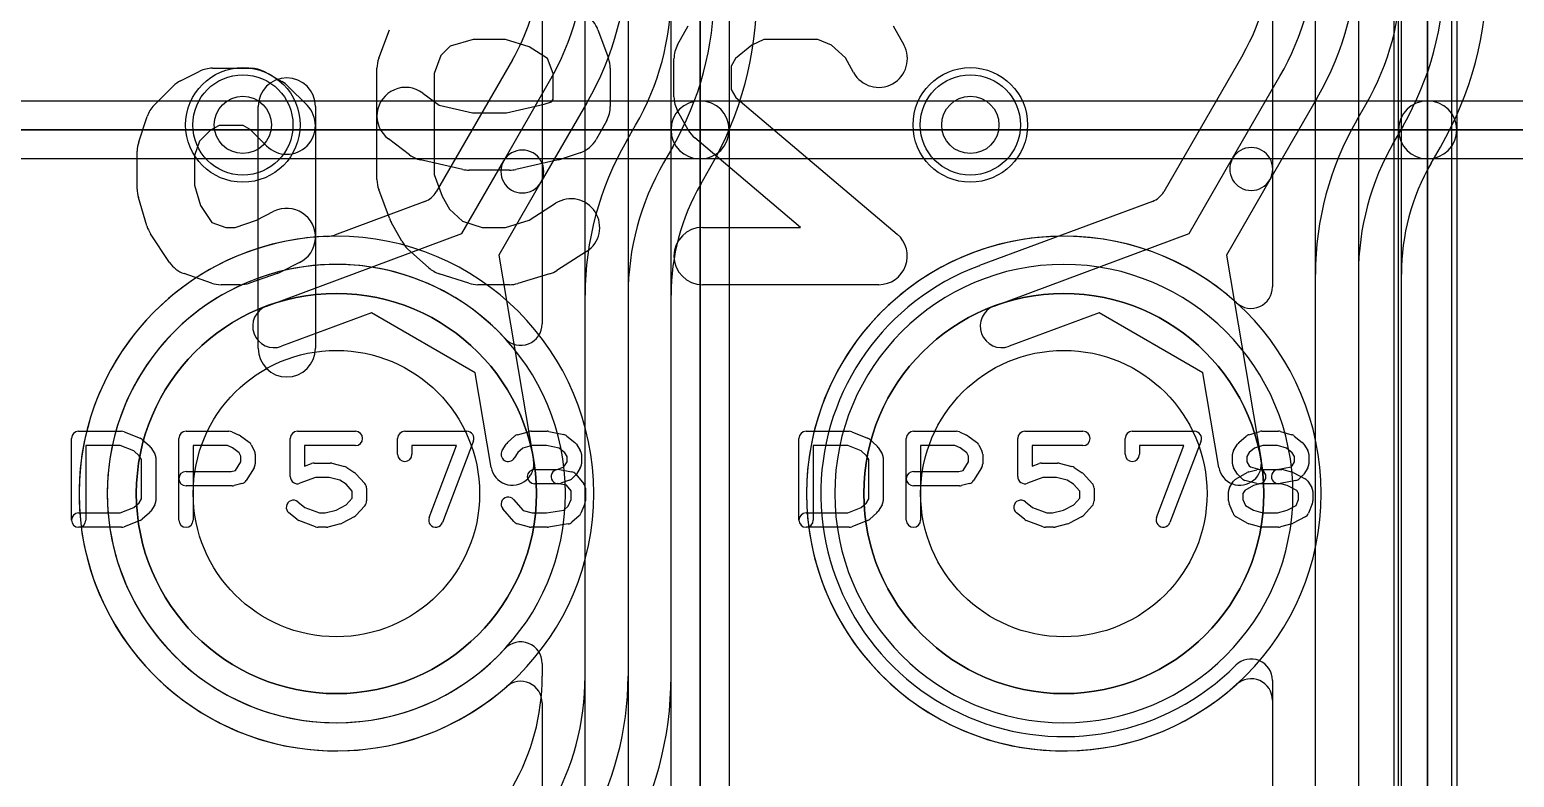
# Model space of a CAD drawing. Extents: x 0 to 20.5, y -0.5 to 20.
# Drawn here: x 7.64 to 12.82, y 6.1 to 8.71 of the extents above; entities that cross this region are included whole.
import ezdxf

# ---------------------------------------------------------------- set-up
doc = ezdxf.new("R2010")
doc.units = 0
for name, color, linetype in [('Hole', 1, 'CONTINUOUS'), ('L1', 3, 'CONTINUOUS'), ('L2', 3, 'CONTINUOUS'), ('L3', 3, 'CONTINUOUS'), ('L4', 3, 'CONTINUOUS'), ('PartsArea-A', 111, 'CONTINUOUS'), ('PartsArea-B', 111, 'CONTINUOUS'), ('PartsSilk-A', 221, 'CONTINUOUS'), ('PartsSilk-B', 221, 'CONTINUOUS'), ('Resist-A', 2, 'CONTINUOUS'), ('Resist-B', 2, 'CONTINUOUS'), ('Silk-A', 140, 'CONTINUOUS'), ('Silk-B', 140, 'CONTINUOUS')]:
    doc.layers.add(name, color=color, linetype=linetype)

msp = doc.modelspace()

# ---------------------------------------------------------------- linework, layer by layer
at = {"layer": 'Hole'}
for centre, radius in [((8.38, 8.38), 0.1), ((10.92, 8.38), 0.1), ((8.70649, 7.09283), 0.5), ((11.24649, 7.09283), 0.5)]:
    msp.add_circle(centre, radius, dxfattribs=at)
at = {"layer": 'L1'}
for p, q in [((12.125, 5.87691), (12.125, 10.40886)), ((12.275, 10.40886), (12.275, 5.87691)), ((12.42504, 5.87691), (12.42504, 10.40886)), ((11.97496, 8.91126), (11.97496, 7.8144)), ((9.32113, 8.60746), (9.0551, 8.14672)), ((9.29078, 8.25485), (9.45107, 8.53249)), ((9.58098, 8.45749), (9.42068, 8.17985)), ((9.71902, 8.32313), (9.75107, 8.37865)), ((9.88098, 8.30365), (9.84893, 8.24813)), ((9.14399, 8.0006), (9.29078, 8.25485)), ((9.97887, 8.17313), (10.01092, 8.22863)), ((9.42068, 8.17985), (9.27389, 7.9256)), ((9.01577, 8.11301), (8.69959, 7.99551)), ((8.46316, 7.74758), (9.14399, 8.0006)), ((9.27389, 7.9256), (9.39518, 7.20948)), ((9.575, 3.91499), (9.575, 7.78563)), ((9.725, 7.78563), (9.725, 3.91499)), ((9.87504, 3.915), (9.87504, 7.78563)), ((8.82955, 7.72373), (8.51542, 7.60698)), ((9.19132, 7.51486), (8.82955, 7.72373)), ((9.24728, 7.18444), (9.19132, 7.51486)), ((9.42496, 6.36232), (9.42496, 5.28332)), ((11.97496, 6.37126), (11.97496, 5.87691))]:
    msp.add_line(p, q, dxfattribs=at)
for centre, radius in [((8.38, 8.38), 0.2), ((10.92, 8.38), 0.2), ((8.70649, 7.09283), 0.6985), ((11.24649, 7.09283), 0.6985)]:
    msp.add_circle(centre, radius, dxfattribs=at)
for centre, radius, start, end in [((8.65, 8.99499), 0.925, -29.99987, 0), ((8.65, 8.99499), 1.075, -29.99993, 0), ((8.65, 8.99494), 0.77496, -30.00019, -8.1095), ((8.95, 8.84115), 0.925, -30.00011, 0), ((8.95, 8.84115), 1.075, -29.99993, 0), ((8.95, 8.84115), 1.22504, -29.9999, 0), ((10.65, 7.78563), 1.075, 150.00007, 180), ((9.35573, 8.21735), 0.075, 149.99927, -30.00069), ((9.35573, 8.21735), 0.075, -30.00073, 150.00007), ((10.65, 7.78563), 0.925, 150.00013, 180), ((8.98965, 8.18328), 0.07497, -69.60944, -29.18748), ((10.65, 7.78565), 0.77496, 149.99981, -179.99852), ((8.70648, 7.09283), 0.89854, 91.94331, -48.62308), ((8.67347, 8.06578), 0.07497, -88.05851, -69.60944), ((11.24649, 7.09283), 0.89854, 47.8341, -47.8341), ((11.89999, 7.8144), 0.07497, -132.16728, 0), ((8.48929, 7.67728), 0.075, 110.38974, -69.61291), ((9.32123, 7.19696), 0.075, -170.39074, 9.61299), ((9.34998, 6.36233), 0.07498, -0.00764, 131.37715), ((11.89999, 6.37126), 0.07497, 0, 132.16728)]:
    msp.add_arc(centre, radius, start, end, dxfattribs=at)
at = {"layer": 'L2'}
for centre in [(8.38, 8.38), (10.92, 8.38)]:
    msp.add_circle(centre, 0.2, dxfattribs=at)
for centre, start, end in [((8.70649, 7.09283), 90, -90), ((8.70649, 7.09283), -90, 90), ((11.24649, 7.09283), 90, -90), ((11.24649, 7.09283), -90, 90)]:
    msp.add_arc(centre, 0.80004, start, end, dxfattribs=at)
at = {"layer": 'L3'}
for p, q in [((9.575, 6.45499), (9.575, 10.39021)), ((9.725, 10.39021), (9.725, 6.45499)), ((9.87504, 6.45499), (9.87504, 10.39021)), ((9.42496, 8.97043), (9.42496, 7.68575)), ((11.87113, 8.62478), (11.5951, 8.14672)), ((11.83578, 8.26351), (12.00107, 8.54981)), ((12.13098, 8.47481), (11.96568, 8.18851)), ((12.26901, 8.39632), (12.30108, 8.45188)), ((12.43099, 8.37688), (12.39892, 8.32132)), ((12.52886, 8.24631), (12.56101, 8.30201)), ((11.68399, 8.0006), (11.83578, 8.26351)), ((11.96568, 8.18851), (11.81389, 7.9256)), ((11.55577, 8.11301), (10.95223, 7.88872)), ((11.00316, 7.74758), (11.68399, 8.0006)), ((11.81389, 7.9256), (11.93518, 7.20948)), ((12.125, 3.93231), (12.125, 7.85884)), ((12.275, 7.85884), (12.275, 3.93231)), ((12.42504, 3.93231), (12.42504, 7.85884)), ((11.36955, 7.72373), (11.05542, 7.60698)), ((11.73132, 7.51486), (11.36955, 7.72373)), ((11.78728, 7.18444), (11.73132, 7.51486)), ((9.42496, 6.49991), (9.42496, 6.45499)), ((11.97496, 6.44029), (11.97496, 5.13471))]:
    msp.add_line(p, q, dxfattribs=at)
for centre, radius in [((8.38, 8.38), 0.2), ((10.92, 8.38), 0.2), ((11.24649, 7.09283), 0.6985)]:
    msp.add_circle(centre, radius, dxfattribs=at)
for centre, radius, start, end in [((11.2, 9.01226), 0.77496, -30.00019, 0.0037), ((11.2, 9.01231), 0.925, -29.99987, 0), ((11.2, 9.01231), 1.075, -29.99993, 0), ((11.5, 8.91436), 0.925, -29.99859, 0), ((11.5, 8.91436), 1.075, -29.99874, 0), ((11.5, 8.91437), 1.22504, -29.99132, -0.00047), ((13.2, 7.85884), 1.075, 150.00126, 180), ((11.90073, 8.22601), 0.075, -30.00073, 150.00007), ((13.2, 7.85884), 0.925, 150.00127, 180), ((11.90073, 8.22601), 0.075, 149.99927, -30.00069), ((13.2, 7.85884), 0.77496, 150.00082, 180), ((11.52965, 8.18328), 0.07497, -69.60944, -29.18748), ((8.70648, 7.09283), 0.80005, 42.65677, -42.65677), ((11.24649, 7.09283), 0.84854, 110.59848, -44.95798), ((10.92276, 7.95773), 0.07497, -70.35903, -70.3107), ((11.02384, 7.67524), 0.22506, 109.47915, 109.68773), ((10.92379, 7.9581), 0.07497, -70.52096, -68.53067), ((10.92475, 7.95847), 0.07497, -69.31694, -68.49663), ((11.02929, 7.67728), 0.075, 110.38974, -69.61291), ((9.34999, 7.68575), 0.07497, -137.34072, 0), ((11.86123, 7.19696), 0.075, -170.39074, 9.61299), ((9.34999, 6.49991), 0.07497, 0, 137.34072), ((11.89999, 6.44029), 0.07497, 0, 135.04323), ((8.65, 6.45494), 0.77496, -30.00019, 0.0037), ((8.65, 6.45499), 0.925, -30.00011, 0), ((8.65, 6.45499), 1.075, -29.99993, 0), ((8.65, 6.45499), 1.22504, -29.9999, 0)]:
    msp.add_arc(centre, radius, start, end, dxfattribs=at)
at = {"layer": 'L4'}
for centre, radius in [((8.38, 8.38), 0.2), ((10.92, 8.38), 0.2), ((8.70649, 7.09283), 0.6985), ((11.24649, 7.09283), 0.6985)]:
    msp.add_circle(centre, radius, dxfattribs=at)
for centre, start, end in [((8.70649, 7.09283), 90, -90), ((8.70649, 7.09283), -90, 90), ((11.24649, 7.09283), 90, -90), ((11.24649, 7.09283), -90, 90)]:
    msp.add_arc(centre, 0.89854, start, end, dxfattribs=at)
at = {"layer": 'PartsArea-A'}
for p, q in [((9.97649, 10.90283), (9.97649, 8.36283)), ((9.97649, 8.36283), (9.97649, 10.90283)), ((12.51649, 10.90283), (12.51649, 8.36283)), ((12.51649, 8.36283), (12.51649, 10.90283)), ((9.97649, 8.36283), (7.43649, 8.36283)), ((7.43649, 8.36283), (9.97649, 8.36283)), ((9.97649, 8.36283), (9.97649, 5.82283)), ((12.51649, 8.36283), (9.97649, 8.36283)), ((9.97649, 8.36283), (12.51649, 8.36283)), ((9.97649, 5.82283), (9.97649, 8.36283)), ((12.51649, 8.36283), (12.51649, 5.82283)), ((15.05649, 8.36283), (12.51649, 8.36283)), ((12.51649, 8.36283), (15.05649, 8.36283)), ((12.51649, 5.82283), (12.51649, 8.36283))]:
    msp.add_line(p, q, dxfattribs=at)
at = {"layer": 'PartsArea-B'}
for centre, start, end in [((8.70649, 7.09283), 0, 180), ((11.24649, 7.09283), 0, 180), ((8.70649, 7.09283), 180, 0), ((11.24649, 7.09283), 180, 0)]:
    msp.add_arc(centre, 0.6985, start, end, dxfattribs=at)
at = {"layer": 'PartsSilk-A'}
for p, q in [((9.87489, 8.36283), (9.87489, 10.90283)), ((10.07809, 10.90283), (10.07809, 8.36283)), ((10.07809, 10.90283), (10.07809, 8.36283)), ((12.41489, 8.36283), (12.41489, 10.90283)), ((12.61809, 10.90283), (12.61809, 8.36283)), ((12.61809, 10.90283), (12.61809, 8.36283)), ((9.87489, 8.36283), (9.87489, 10.80123)), ((12.41489, 8.36283), (12.41489, 10.80123)), ((7.43649, 8.46443), (9.97649, 8.46443)), ((7.43649, 8.46443), (9.97649, 8.46443)), ((9.97649, 8.46443), (12.51649, 8.46443)), ((9.97649, 8.46443), (12.51649, 8.46443)), ((12.51649, 8.46443), (15.05649, 8.46443)), ((12.51649, 8.46443), (15.05649, 8.46443)), ((9.87489, 5.82283), (9.87489, 8.36283)), ((10.07809, 8.36283), (10.07809, 5.82283)), ((10.07809, 8.36283), (10.07809, 5.82283)), ((12.41489, 5.82283), (12.41489, 8.36283)), ((12.61809, 8.36283), (12.61809, 5.82283)), ((12.61809, 8.36283), (12.61809, 5.82283)), ((9.97649, 8.26123), (7.43649, 8.26123)), ((9.87489, 8.26123), (7.43649, 8.26123)), ((9.87489, 5.82283), (9.87489, 8.26123)), ((12.51649, 8.26123), (9.97649, 8.26123)), ((12.41489, 8.26123), (9.97649, 8.26123)), ((12.41489, 5.82283), (12.41489, 8.26123)), ((15.05649, 8.26123), (12.51649, 8.26123)), ((14.95489, 8.26123), (12.51649, 8.26123)), ((7.80649, 7.31042), (7.95649, 7.31042)), ((8.18149, 7.31042), (8.33149, 7.31042)), ((8.57038, 7.31042), (8.77316, 7.31042)), ((8.94538, 7.31042), (9.16205, 7.31042)), ((9.33894, 7.29847), (9.38061, 7.30958)), ((9.38705, 7.31042), (9.4426, 7.31042)), ((9.44775, 7.30988), (9.50053, 7.29877)), ((10.34649, 7.31042), (10.49649, 7.31042)), ((10.72149, 7.31042), (10.87149, 7.31042)), ((11.11038, 7.31042), (11.31316, 7.31042)), ((11.48538, 7.31042), (11.70205, 7.31042)), ((11.8924, 7.29835), (11.93129, 7.30946)), ((11.93816, 7.31042), (11.99649, 7.31042)), ((12.00336, 7.30946), (12.04225, 7.29835)), ((7.78149, 7.00024), (7.78149, 7.28542)), ((7.95168, 7.26042), (7.83149, 7.26042)), ((7.83149, 7.26042), (7.83149, 7.00024)), ((7.99871, 7.24161), (7.95168, 7.26042)), ((7.96577, 7.30863), (8.02133, 7.28641)), ((8.02866, 7.28189), (8.05366, 7.25967)), ((8.15649, 7.00024), (8.15649, 7.28542)), ((8.32619, 7.26042), (8.20649, 7.26042)), ((8.20649, 7.26042), (8.20649, 7.00024)), ((8.34392, 7.25254), (8.32619, 7.26042)), ((8.34164, 7.30827), (8.36664, 7.29716)), ((8.37119, 7.29453), (8.40175, 7.27231)), ((8.40941, 7.26327), (8.42052, 7.24105)), ((8.54538, 7.15209), (8.54538, 7.28542)), ((8.77316, 7.26042), (8.59538, 7.26042)), ((8.59538, 7.26042), (8.59538, 7.18837)), ((8.92038, 7.22987), (8.92038, 7.28542)), ((9.12581, 7.26042), (8.97038, 7.26042)), ((8.97038, 7.26042), (8.97038, 7.22987)), ((9.03034, 7.00912), (9.12581, 7.26042)), ((9.18542, 7.27654), (9.07708, 6.99136)), ((9.28529, 7.24312), (9.29918, 7.26534)), ((9.30377, 7.27078), (9.32877, 7.293)), ((9.39033, 7.26042), (9.35755, 7.25168)), ((9.44, 7.26042), (9.39033, 7.26042)), ((9.48441, 7.25107), (9.44, 7.26042)), ((9.511, 7.29383), (9.53878, 7.27161)), ((9.54436, 7.26534), (9.55825, 7.24312)), ((10.32149, 7.00024), (10.32149, 7.28542)), ((10.49168, 7.26042), (10.37149, 7.26042)), ((10.37149, 7.26042), (10.37149, 7.00024)), ((10.53871, 7.24161), (10.49168, 7.26042)), ((10.50577, 7.30863), (10.56133, 7.28641)), ((10.56866, 7.28189), (10.59366, 7.25967)), ((10.69649, 7.00024), (10.69649, 7.28542)), ((10.86619, 7.26042), (10.74649, 7.26042)), ((10.74649, 7.26042), (10.74649, 7.00024)), ((10.88392, 7.25254), (10.86619, 7.26042)), ((10.88164, 7.30827), (10.90664, 7.29716)), ((10.91119, 7.29453), (10.94175, 7.27231)), ((10.94941, 7.26327), (10.96052, 7.24105)), ((11.08538, 7.15209), (11.08538, 7.28542)), ((11.31316, 7.26042), (11.13538, 7.26042)), ((11.13538, 7.26042), (11.13538, 7.18837)), ((11.46038, 7.22987), (11.46038, 7.28542)), ((11.66581, 7.26042), (11.51038, 7.26042)), ((11.51038, 7.26042), (11.51038, 7.22987)), ((11.57034, 7.00912), (11.66581, 7.26042)), ((11.72542, 7.27654), (11.61708, 6.99136)), ((11.83918, 7.24312), (11.85307, 7.26534)), ((11.85766, 7.27078), (11.88266, 7.293)), ((11.94166, 7.26042), (11.91162, 7.25184)), ((11.99299, 7.26042), (11.94166, 7.26042)), ((12.02369, 7.25165), (11.99299, 7.26042)), ((12.051, 7.29383), (12.07878, 7.27161)), ((12.08436, 7.26534), (12.09825, 7.24312)), ((8.01775, 7.22468), (7.99871, 7.24161)), ((8.02593, 7.21159), (8.01775, 7.22468)), ((8.02593, 7.07407), (8.02593, 7.21159)), ((8.05825, 7.25422), (8.07213, 7.232)), ((8.07593, 7.21876), (8.07593, 7.0669)), ((8.36742, 7.23546), (8.34392, 7.25254)), ((8.37316, 7.22397), (8.36742, 7.23546)), ((8.37316, 7.2037), (8.37316, 7.22397)), ((8.42316, 7.22987), (8.42316, 7.19653)), ((9.33967, 7.23579), (9.32769, 7.21662)), ((9.35755, 7.25168), (9.33967, 7.23579)), ((9.50422, 7.23523), (9.48441, 7.25107)), ((9.51205, 7.2227), (9.50422, 7.23523)), ((9.51205, 7.2037), (9.51205, 7.2227)), ((9.56205, 7.22987), (9.56205, 7.19653)), ((10.55775, 7.22468), (10.53871, 7.24161)), ((10.56593, 7.21159), (10.55775, 7.22468)), ((10.56593, 7.07407), (10.56593, 7.21159)), ((10.59825, 7.25422), (10.61213, 7.232)), ((10.61593, 7.21876), (10.61593, 7.0669)), ((10.90742, 7.23546), (10.88392, 7.25254)), ((10.91316, 7.22397), (10.90742, 7.23546)), ((10.91316, 7.2037), (10.91316, 7.22397)), ((10.96316, 7.22987), (10.96316, 7.19653)), ((11.83538, 7.19653), (11.83538, 7.22987)), ((11.89356, 7.23579), (11.88538, 7.2227)), ((11.88538, 7.2227), (11.88538, 7.2037)), ((11.91162, 7.25184), (11.89356, 7.23579)), ((12.04422, 7.23523), (12.02369, 7.25165)), ((12.05205, 7.2227), (12.04422, 7.23523)), ((12.05205, 7.2037), (12.05205, 7.2227)), ((12.10205, 7.22987), (12.10205, 7.19653)), ((8.18149, 7.16968), (8.33932, 7.16968)), ((8.33932, 7.16968), (8.35441, 7.1737)), ((8.35441, 7.1737), (8.37316, 7.2037)), ((8.41936, 7.18328), (8.39158, 7.13884)), ((8.59538, 7.18837), (8.61981, 7.19767)), ((8.62871, 7.19931), (8.68427, 7.19931)), ((8.69033, 7.19856), (8.73477, 7.18745)), ((8.74258, 7.184), (8.77036, 7.16548)), ((8.77492, 7.16158), (8.80548, 7.12825)), ((9.39816, 7.17709), (9.47709, 7.17709)), ((9.47709, 7.17709), (9.49829, 7.1848)), ((9.48587, 7.1767), (9.52754, 7.16929)), ((9.49829, 7.1848), (9.50347, 7.18998)), ((9.50347, 7.18998), (9.51205, 7.2037)), ((9.54084, 7.15663), (9.52973, 7.14552)), ((9.54237, 7.16068), (9.57014, 7.12735)), ((9.55825, 7.18328), (9.54436, 7.16106)), ((10.72149, 7.16968), (10.87932, 7.16968)), ((10.87932, 7.16968), (10.89441, 7.1737)), ((10.89441, 7.1737), (10.91316, 7.2037)), ((10.95936, 7.18328), (10.93158, 7.13884)), ((11.13538, 7.18837), (11.15981, 7.19767)), ((11.16871, 7.19931), (11.22427, 7.19931)), ((11.23033, 7.19856), (11.27477, 7.18745)), ((11.28258, 7.184), (11.31036, 7.16548)), ((11.31492, 7.16158), (11.34548, 7.12825)), ((11.85307, 7.16106), (11.83918, 7.18328)), ((11.84798, 7.14417), (11.88687, 7.16639)), ((11.8677, 7.14552), (11.85659, 7.15663)), ((11.88538, 7.2037), (11.89396, 7.18998)), ((11.89283, 7.16884), (11.92061, 7.17625)), ((11.89396, 7.18998), (11.89831, 7.18563)), ((11.89831, 7.18563), (11.93033, 7.17709)), ((11.93033, 7.17709), (12.0076, 7.17709)), ((11.99159, 7.1766), (12.03973, 7.18623)), ((12.01404, 7.17625), (12.04182, 7.16884)), ((12.03973, 7.18623), (12.04347, 7.18998)), ((12.04347, 7.18998), (12.05205, 7.2037)), ((12.04714, 7.16674), (12.08881, 7.14452)), ((12.08084, 7.15663), (12.06973, 7.14552)), ((12.09825, 7.18328), (12.08436, 7.16106)), ((8.3426, 7.11968), (8.18149, 7.11968)), ((8.37682, 7.12793), (8.34904, 7.12052)), ((8.63331, 7.14931), (8.57928, 7.12873)), ((8.68119, 7.14931), (8.63331, 7.14931)), ((8.71845, 7.14), (8.68119, 7.14931)), ((8.74011, 7.12556), (8.71845, 7.14)), ((8.76205, 7.10162), (8.74011, 7.12556)), ((8.76205, 7.07663), (8.76205, 7.10162)), ((8.81205, 7.11135), (8.81205, 7.0669)), ((9.48149, 7.12709), (9.39816, 7.12709)), ((9.5098, 7.12166), (9.47711, 7.12748)), ((9.52059, 7.1397), (9.49003, 7.12859)), ((9.52593, 7.1023), (9.5098, 7.12166)), ((9.52593, 7.0719), (9.52593, 7.1023)), ((9.57593, 7.11135), (9.57593, 7.0669)), ((10.8826, 7.11968), (10.72149, 7.11968)), ((10.91682, 7.12793), (10.88904, 7.12052)), ((11.17331, 7.14931), (11.11928, 7.12873)), ((11.22119, 7.14931), (11.17331, 7.14931)), ((11.25845, 7.14), (11.22119, 7.14931)), ((11.28011, 7.12556), (11.25845, 7.14)), ((11.30205, 7.10162), (11.28011, 7.12556)), ((11.30205, 7.07663), (11.30205, 7.10162)), ((11.35205, 7.11135), (11.35205, 7.0669)), ((11.82529, 7.11349), (11.83918, 7.13571)), ((11.87824, 7.10387), (11.87149, 7.09307)), ((11.90885, 7.12136), (11.87824, 7.10387)), ((11.92061, 7.12793), (11.87894, 7.13904)), ((11.93349, 7.12793), (11.90885, 7.12136)), ((12.00432, 7.12709), (11.92705, 7.12709)), ((12.05695, 7.13869), (12.00139, 7.12758)), ((12.02616, 7.12127), (12.00432, 7.12709)), ((12.05939, 7.10355), (12.02616, 7.12127)), ((12.06593, 7.09307), (12.05939, 7.10355)), ((12.09825, 7.1357), (12.11213, 7.11348)), ((7.99871, 7.04405), (8.01775, 7.06098)), ((8.01775, 7.06098), (8.02593, 7.07407)), ((8.07213, 7.05366), (8.05825, 7.03144)), ((8.57211, 7.0642), (8.59683, 7.04443)), ((8.70577, 7.03486), (8.74095, 7.05362)), ((8.74095, 7.05362), (8.76205, 7.07663)), ((8.80548, 7.05), (8.77492, 7.01667)), ((9.3253, 7.07225), (9.35918, 7.03354)), ((9.51617, 7.04846), (9.52593, 7.0719)), ((9.57401, 7.05729), (9.56013, 7.02396)), ((10.53871, 7.04405), (10.55775, 7.06098)), ((10.55775, 7.06098), (10.56593, 7.07407)), ((10.61213, 7.05366), (10.59825, 7.03144)), ((11.11211, 7.0642), (11.13683, 7.04443)), ((11.24577, 7.03486), (11.28095, 7.05362)), ((11.28095, 7.05362), (11.30205, 7.07663)), ((11.34548, 7.05), (11.31492, 7.01667)), ((11.82149, 7.0669), (11.82149, 7.10024)), ((11.8373, 7.02395), (11.82341, 7.05728)), ((11.87149, 7.09307), (11.87149, 7.0719)), ((11.87149, 7.0719), (11.88018, 7.05105)), ((11.88018, 7.05105), (11.90905, 7.03456)), ((12.02596, 7.03466), (12.05741, 7.05143)), ((12.05741, 7.05143), (12.06593, 7.0719)), ((12.06593, 7.0719), (12.06593, 7.09307)), ((12.11401, 7.05729), (12.10013, 7.02396)), ((12.11593, 7.10024), (12.11593, 7.0669)), ((7.80649, 7.02524), (7.95168, 7.02524)), ((7.95168, 7.02524), (7.99871, 7.04405)), ((8.02133, 6.99925), (7.96577, 6.97703)), ((8.05366, 7.02599), (8.02866, 7.00377)), ((8.56865, 7.00294), (8.54087, 7.02516)), ((8.6337, 6.97688), (8.57537, 6.9991)), ((8.59683, 7.04443), (8.6472, 7.02524)), ((8.6472, 7.02524), (8.6673, 7.02524)), ((8.6673, 7.02524), (8.70577, 7.03486)), ((8.76825, 7.01151), (8.72658, 6.98929)), ((9.32657, 6.99489), (9.28768, 7.03933)), ((9.35918, 7.03354), (9.39033, 7.02524)), ((9.39033, 7.02524), (9.44061, 7.02524)), ((9.44061, 7.02524), (9.5009, 7.03488)), ((9.5009, 7.03488), (9.51617, 7.04846)), ((9.55366, 7.01488), (9.52866, 6.99266)), ((10.34649, 7.02524), (10.49168, 7.02524)), ((10.49168, 7.02524), (10.53871, 7.04405)), ((10.56133, 6.99925), (10.50577, 6.97703)), ((10.59366, 7.02599), (10.56866, 7.00377)), ((11.10865, 7.00294), (11.08087, 7.02516)), ((11.1737, 6.97688), (11.11537, 6.9991)), ((11.13683, 7.04443), (11.1872, 7.02524)), ((11.1872, 7.02524), (11.2073, 7.02524)), ((11.2073, 7.02524), (11.24577, 7.03486)), ((11.30825, 7.01151), (11.26658, 6.98929)), ((11.88687, 6.98964), (11.84798, 7.01186)), ((11.90905, 7.03456), (11.94166, 7.02524)), ((11.94166, 7.02524), (11.99299, 7.02524)), ((11.99299, 7.02524), (12.02596, 7.03466)), ((12.08881, 7.01151), (12.04714, 6.98929)), ((7.95649, 6.97524), (7.80649, 6.97524)), ((8.67038, 6.97524), (8.6426, 6.97524)), ((8.72088, 6.9871), (8.67644, 6.97599)), ((9.38061, 6.97608), (9.33894, 6.98719)), ((9.4426, 6.97524), (9.38705, 6.97524)), ((9.516, 6.98666), (9.44655, 6.97555)), ((10.49649, 6.97524), (10.34649, 6.97524)), ((11.21038, 6.97524), (11.1826, 6.97524)), ((11.26088, 6.9871), (11.21644, 6.97599)), ((11.93129, 6.9762), (11.8924, 6.98731)), ((11.99649, 6.97524), (11.93816, 6.97524)), ((12.04225, 6.98731), (12.00336, 6.9762))]:
    msp.add_line(p, q, dxfattribs=at)
for centre, radius, start, end in [((9.97649, 8.36283), 0.1016, 90, -90), ((9.97649, 8.36283), 0.1016, 90, -90), ((9.97649, 8.36283), 0.1016, 0, 180), ((9.97649, 8.36283), 0.1016, -90, 90), ((9.97649, 8.36283), 0.1016, 0, 90), ((12.51649, 8.36283), 0.1016, 90, -90), ((12.51649, 8.36283), 0.1016, 90, -90), ((12.51649, 8.36283), 0.1016, 0, 180), ((12.51649, 8.36283), 0.1016, -90, 90), ((12.51649, 8.36283), 0.1016, 0, 90), ((9.97649, 8.36283), 0.1016, 180, 0), ((9.97649, 8.36283), 0.1016, 180, 0), ((12.51649, 8.36283), 0.1016, 180, 0), ((12.51649, 8.36283), 0.1016, 180, 0), ((7.80649, 7.28542), 0.025, 90, 180), ((7.95649, 7.28542), 0.025, 68.2071, 90), ((8.18149, 7.28542), 0.025, 90, 180), ((8.33149, 7.28542), 0.025, 66.04914, 90), ((8.57038, 7.28542), 0.025, 90, 180), ((8.77316, 7.28542), 0.025, -90, 90), ((8.94538, 7.28542), 0.025, 90, 180), ((9.16205, 7.28542), 0.025, -20.80551, 90), ((9.38705, 7.28542), 0.025, 90, 104.92885), ((9.4426, 7.28542), 0.025, 78.11016, 90), ((10.34649, 7.28542), 0.025, 90, 180), ((10.49649, 7.28542), 0.025, 68.2071, 90), ((10.72149, 7.28542), 0.025, 90, 180), ((10.87149, 7.28542), 0.025, 66.04914, 90), ((11.11038, 7.28542), 0.025, 90, 180), ((11.31316, 7.28542), 0.025, -90, 90), ((11.48538, 7.28542), 0.025, 90, 180), ((11.70205, 7.28542), 0.025, -20.80551, 90), ((11.93816, 7.28542), 0.025, 90, 105.94854), ((11.99649, 7.28542), 0.025, 74.05146, 90), ((8.01205, 7.2632), 0.025, 48.37217, 68.20215), ((8.03705, 7.24098), 0.025, 31.98594, 48.36931), ((8.35649, 7.27431), 0.025, 53.98274, 66.03964), ((8.38705, 7.25209), 0.025, 26.56505, 53.97932), ((9.32038, 7.25209), 0.025, 131.62783, 147.98998), ((9.34538, 7.27431), 0.025, 104.92551, 131.63069), ((9.49538, 7.27431), 0.025, 51.33303, 78.11298), ((9.52316, 7.25209), 0.025, 32.00538, 51.34522), ((10.55205, 7.2632), 0.025, 48.37217, 68.20215), ((10.57705, 7.24098), 0.025, 31.98594, 48.36931), ((10.89649, 7.27431), 0.025, 53.98274, 66.03964), ((10.92705, 7.25209), 0.025, 26.56505, 53.97932), ((11.87427, 7.25209), 0.025, 131.62783, 147.99462), ((11.89927, 7.27431), 0.025, 105.94854, 131.62783), ((12.03538, 7.27431), 0.025, 51.33303, 74.05146), ((12.06316, 7.25209), 0.025, 32.00538, 51.33303), ((8.05093, 7.21876), 0.025, 0, 31.99147), ((8.39816, 7.22987), 0.025, 0, 26.56505), ((8.94538, 7.22987), 0.025, 180, 0), ((9.30649, 7.22987), 0.025, 147.99462, -32.01002), ((9.53705, 7.22987), 0.025, 0, 32.01002), ((10.59093, 7.21876), 0.025, 0, 31.99147), ((10.93816, 7.22987), 0.025, 0, 26.56505), ((11.48538, 7.22987), 0.025, 180, 0), ((11.86038, 7.22987), 0.025, 147.99462, 180), ((12.07705, 7.22987), 0.025, 0, 32.00538), ((8.18149, 7.14468), 0.025, 90, -90), ((8.39816, 7.19653), 0.025, -32.00538, 0), ((8.62871, 7.17431), 0.025, 90, 110.85364), ((8.68427, 7.17431), 0.025, 75.96932, 90), ((8.72871, 7.1632), 0.025, 56.30358, 75.96376), ((8.75649, 7.14468), 0.025, 42.5203, 56.30993), ((9.39816, 7.15209), 0.025, 90, -90), ((9.48149, 7.15209), 0.025, 79.90837, -100.08326), ((9.52316, 7.14468), 0.025, 39.7909, 79.91674), ((9.52316, 7.17431), 0.025, -45, -32.01002), ((9.53705, 7.19653), 0.025, -32.00538, 0), ((10.72149, 7.14468), 0.025, 90, -90), ((10.93816, 7.19653), 0.025, -32.00538, 0), ((11.16871, 7.17431), 0.025, 90, 110.85364), ((11.22427, 7.17431), 0.025, 75.96932, 90), ((11.26871, 7.1632), 0.025, 56.30358, 75.96376), ((11.29649, 7.14468), 0.025, 42.5203, 56.30993), ((11.86038, 7.19653), 0.025, 180, -147.99462), ((11.87427, 7.17431), 0.025, -147.99462, -135), ((11.89927, 7.14468), 0.025, 104.92551, 119.74171), ((11.92705, 7.15209), 0.025, -75.07449, 104.93527), ((11.99649, 7.15209), 0.025, 101.30544, -78.69205), ((12.0076, 7.15209), 0.025, 75.07449, 90), ((12.03538, 7.14468), 0.025, 61.9383, 75.06473), ((12.06316, 7.17431), 0.025, -45, -32.00538), ((12.07705, 7.19653), 0.025, -32.00538, 0), ((8.3426, 7.14468), 0.025, -90, -75.06473), ((8.37038, 7.15209), 0.025, -75.07449, -32.01002), ((8.57038, 7.15209), 0.025, 180, -69.1435), ((8.78705, 7.11135), 0.025, 0, 42.51745), ((9.48149, 7.15209), 0.025, -90, -70.02141), ((9.51205, 7.1632), 0.025, -70.02864, -45), ((9.55093, 7.11135), 0.025, 0, 39.8005), ((10.8826, 7.14468), 0.025, -90, -75.06473), ((10.91038, 7.15209), 0.025, -75.07449, -32.01002), ((11.11038, 7.15209), 0.025, 180, -69.1435), ((11.32705, 7.11135), 0.025, 0, 42.51745), ((11.84649, 7.10024), 0.025, 147.99462, 180), ((11.86038, 7.12246), 0.025, 119.73351, 147.98998), ((11.88538, 7.1632), 0.025, -135, -104.92551), ((11.92705, 7.15209), 0.025, -104.92551, -90), ((12.05205, 7.1632), 0.025, -78.69456, -45), ((12.07705, 7.12246), 0.025, 31.98594, 61.9318), ((12.09093, 7.10024), 0.025, 0, 31.99147), ((8.05093, 7.0669), 0.025, -31.98594, 0), ((8.55649, 7.04468), 0.025, 51.33303, -128.65478), ((8.78705, 7.0669), 0.025, -42.5203, 0), ((9.30649, 7.05579), 0.025, 41.18808, -138.81042), ((9.55093, 7.0669), 0.025, -22.60576, 0), ((10.59093, 7.0669), 0.025, -31.98594, 0), ((11.09649, 7.04468), 0.025, 51.33303, -128.65478), ((11.32705, 7.0669), 0.025, -42.5203, 0), ((11.84649, 7.0669), 0.025, 180, -157.37647), ((12.09093, 7.0669), 0.025, -22.60576, 0), ((7.80649, 7.00024), 0.025, 90, -90), ((7.80649, 7.00024), 0.025, 180, 0), ((8.01205, 7.02246), 0.025, -68.2071, -48.36931), ((8.03705, 7.04468), 0.025, -48.37217, -31.99147), ((8.18149, 7.00024), 0.025, 180, 0), ((8.58427, 7.02246), 0.025, -128.66697, -110.85364), ((8.75649, 7.03357), 0.025, -61.9383, -42.51745), ((9.05371, 7.00024), 0.025, 159.19449, -20.80181), ((9.53705, 7.03357), 0.025, -48.37217, -22.60888), ((10.34649, 7.00024), 0.025, 90, -90), ((10.34649, 7.00024), 0.025, 180, 0), ((10.55205, 7.02246), 0.025, -68.2071, -48.36931), ((10.57705, 7.04468), 0.025, -48.37217, -31.99147), ((10.72149, 7.00024), 0.025, 180, 0), ((11.12427, 7.02246), 0.025, -128.66697, -110.85364), ((11.29649, 7.03357), 0.025, -61.9383, -42.51745), ((11.59371, 7.00024), 0.025, 159.19449, -20.80181), ((11.86038, 7.03357), 0.025, -157.37309, -119.74171), ((12.07705, 7.03357), 0.025, -61.9383, -22.60888), ((7.95649, 7.00024), 0.025, -90, -68.20215), ((8.6426, 7.00024), 0.025, -110.8565, -90), ((8.67038, 7.00024), 0.025, -90, -75.96376), ((8.71482, 7.01135), 0.025, -75.96932, -61.9318), ((9.34538, 7.01135), 0.025, -138.81192, -104.92885), ((9.38705, 7.00024), 0.025, -104.92551, -90), ((9.4426, 7.00024), 0.025, -90, -80.91133), ((9.51205, 7.01135), 0.025, -80.91063, -48.36931), ((10.49649, 7.00024), 0.025, -90, -68.20215), ((11.1826, 7.00024), 0.025, -110.8565, -90), ((11.21038, 7.00024), 0.025, -90, -75.96376), ((11.25482, 7.01135), 0.025, -75.96932, -61.9318), ((11.89927, 7.01135), 0.025, -119.73351, -105.94345), ((11.93816, 7.00024), 0.025, -105.94854, -90), ((11.99649, 7.00024), 0.025, -90, -74.05655), ((12.03538, 7.01135), 0.025, -74.05146, -61.9318)]:
    msp.add_arc(centre, radius, start, end, dxfattribs=at)
at = {"layer": 'PartsSilk-B'}
for p, q in [((8.85438, 8.61251), (8.89142, 8.71251)), ((9.61971, 8.71251), (9.65674, 8.61251)), ((9.89777, 8.65967), (9.9348, 8.72634)), ((10.65038, 8.72635), (10.68742, 8.65968)), ((9.18417, 8.67778), (9.10408, 8.65525)), ((9.29643, 8.67778), (9.18417, 8.67778)), ((9.37999, 8.65271), (9.29643, 8.67778)), ((10.15679, 8.65867), (10.10035, 8.6125)), ((10.19925, 8.67778), (10.15679, 8.65867)), ((10.38774, 8.67778), (10.19925, 8.67778)), ((10.43492, 8.65847), (10.38774, 8.67778)), ((10.48365, 8.61462), (10.43492, 8.65847)), ((9.07137, 8.62254), (9.04815, 8.55986)), ((9.10408, 8.65525), (9.07137, 8.62254)), ((9.44375, 8.61172), (9.37999, 8.65271)), ((9.46296, 8.55986), (9.44375, 8.61172)), ((9.88519, 8.47778), (9.88519, 8.61111)), ((10.10035, 8.6125), (10.08519, 8.5852)), ((10.51258, 8.56254), (10.48365, 8.61462)), ((8.16268, 8.53388), (8.22934, 8.56722)), ((8.27407, 8.57778), (8.40741, 8.57778)), ((8.45644, 8.56493), (8.5157, 8.53159)), ((8.84815, 8.18889), (8.84815, 8.57778)), ((9.04815, 8.55986), (9.04815, 8.20681)), ((9.46296, 8.47035), (9.46296, 8.55986)), ((9.66296, 8.57778), (9.66296, 8.44444)), ((10.08519, 8.5852), (10.08519, 8.50369)), ((8.07003, 8.4485), (8.1367, 8.51516)), ((8.53738, 8.51515), (8.60404, 8.44849)), ((10.08519, 8.50369), (10.10077, 8.47564)), ((9.00815, 8.49111), (9.06508, 8.44842)), ((9.3, 8.42222), (9.43241, 8.45202)), ((9.43241, 8.45202), (9.4574, 8.46035)), ((9.4574, 8.46035), (9.46296, 8.47035)), ((10.10077, 8.47564), (10.66459, 7.99856)), ((8.01624, 8.32051), (8.04587, 8.4094)), ((8.43333, 7.6), (8.43333, 8.44444)), ((8.63333, 8.44444), (8.63333, 7.6)), ((9.06508, 8.44842), (9.18148, 8.42222)), ((9.18148, 8.42222), (9.3, 8.42222)), ((9.9348, 8.36255), (9.89777, 8.42922)), ((8.26665, 8.36226), (8.22814, 8.32376)), ((8.29768, 8.37778), (8.26665, 8.36226)), ((8.38121, 8.37778), (8.29768, 8.37778)), ((8.40567, 8.36402), (8.38121, 8.37778)), ((8.46262, 8.30707), (8.40567, 8.36402)), ((9.65038, 8.39588), (9.61335, 8.32922)), ((8.22814, 8.32376), (8.21111, 8.27266)), ((8.96222, 8.27556), (8.88815, 8.33111)), ((10.32701, 8.02222), (9.95763, 8.33477)), ((8.01111, 8.15556), (8.01111, 8.28889)), ((8.21111, 8.27266), (8.21111, 8.17006)), ((9.14841, 8.22466), (9.00026, 8.258)), ((9.48122, 8.258), (9.33307, 8.22466)), ((9.55755, 8.28291), (9.49088, 8.26069)), ((9.04815, 8.20681), (9.07631, 8.13078)), ((9.31111, 8.22222), (9.17037, 8.22222)), ((8.21111, 8.17006), (8.23233, 8.09846)), ((8.89142, 8.05416), (8.85438, 8.15416)), ((8.04486, 8.02715), (8.01523, 8.12715)), ((8.23233, 8.09846), (8.27194, 8.03904)), ((9.07631, 8.13078), (9.10153, 8.08538)), ((9.37999, 8.04729), (9.47186, 8.10634)), ((8.27194, 8.03904), (8.32052, 8.02222)), ((8.35355, 8.02222), (8.42779, 8.04792)), ((8.42779, 8.04792), (8.48861, 8.07833)), ((8.9348, 7.97366), (8.89777, 8.04033)), ((9.10153, 8.08538), (9.14728, 8.04421)), ((9.14728, 8.04421), (9.21568, 8.02222)), ((9.29643, 8.02222), (9.37999, 8.04729)), ((8.12421, 7.90009), (8.05754, 8.00009)), ((8.32052, 8.02222), (8.35355, 8.02222)), ((9.21568, 8.02222), (9.29643, 8.02222)), ((9.98519, 8.02222), (10.32701, 8.02222)), ((9.02941, 7.88122), (8.95533, 7.94788)), ((9.58, 7.9381), (9.47629, 7.87144)), ((8.57805, 7.89945), (8.51139, 7.86612)), ((8.27098, 7.82772), (8.17469, 7.86106)), ((8.49939, 7.86106), (8.40309, 7.82772)), ((9.16939, 7.82702), (9.06569, 7.86036)), ((9.45096, 7.85978), (9.33985, 7.82644)), ((8.37037, 7.82222), (8.3037, 7.82222)), ((9.31111, 7.82222), (9.2, 7.82222)), ((10.6, 7.82222), (9.98519, 7.82222))]:
    msp.add_line(p, q, dxfattribs=at)
for centre, start, end in [((9.52593, 8.67778), 20.32135, 57.26822), ((9.98519, 8.61111), 150.94873, 180), ((10.6, 8.61111), -150.94373, 29.05533), ((8.94815, 8.57778), 159.67666, 180), ((9.56296, 8.57778), 0, 20.32135), ((8.27407, 8.47778), 90, 116.57018), ((8.40741, 8.47778), 60.63819, 90), ((8.20741, 8.44444), 116.57018, 134.99595), ((8.53333, 8.44444), 0, 180), ((8.46667, 8.44444), 45, 60.63819), ((8.94815, 8.41111), 53.1301, -126.86866), ((9.98519, 8.47778), 180, -150.94873), ((8.14074, 8.37778), 134.99595, 161.56686), ((8.53333, 8.37778), -135, 45), ((9.56296, 8.44444), -29.05127, 0), ((10.02222, 8.41111), -150.94873, -130.234), ((8.11111, 8.28889), 161.56686, 180), ((9.52593, 8.37778), -71.56686, -29.05127), ((9.02222, 8.35556), -126.8699, -102.68541), ((9.45926, 8.35556), -77.31459, -71.56686), ((9.17037, 8.32222), -102.68541, -90), ((9.31111, 8.32222), -90, -77.31459), ((8.11111, 8.15556), 180, -163.49503), ((8.94815, 8.18889), 180, -159.67666), ((8.53333, 7.98889), -63.43495, 116.56505), ((9.52593, 8.02222), -57.26822, 122.73104), ((8.98519, 8.08889), -159.67666, -150.94873), ((8.14074, 8.05556), -163.49503, -146.30834), ((9.98519, 7.92222), 90, -90), ((10.6, 7.92222), -90, 49.76369), ((9.02222, 8.02222), -150.94873, -131.9804), ((8.20741, 7.95556), -146.30834, -109.09807), ((9.0963, 7.95556), -131.9804, -107.82434), ((8.3037, 7.92222), -109.09807, -90), ((8.37037, 7.92222), -90, -70.90193), ((8.46667, 7.95556), -70.90193, -63.43495), ((9.42222, 7.95556), -73.29746, -57.26822), ((9.2, 7.92222), -107.82434, -90), ((9.31111, 7.92222), -90, -73.29746), ((8.53333, 7.6), 180, 0)]:
    msp.add_arc(centre, 0.1, start, end, dxfattribs=at)
at = {"layer": 'Resist-A'}
for centre, radius in [((8.38, 8.38), 0.175), ((10.92, 8.38), 0.175), ((8.70649, 7.09283), 0.6985), ((11.24649, 7.09283), 0.6985)]:
    msp.add_circle(centre, radius, dxfattribs=at)
at = {"layer": 'Resist-B'}
for centre, radius in [((8.38, 8.38), 0.175), ((10.92, 8.38), 0.175), ((8.70649, 7.09283), 0.6985), ((11.24649, 7.09283), 0.6985)]:
    msp.add_circle(centre, radius, dxfattribs=at)
at = {"layer": 'Silk-A'}
for p, q in [((12.4, 1.1), (12.4, 13.2)), ((12.6, 13.2), (12.6, 1.1))]:
    msp.add_line(p, q, dxfattribs=at)
at = {"layer": 'Silk-B'}
for p, q in [((8.85438, 8.61251), (8.89142, 8.71251)), ((9.61971, 8.71251), (9.65674, 8.61251)), ((9.89777, 8.65967), (9.9348, 8.72634)), ((10.65038, 8.72635), (10.68742, 8.65968)), ((9.18417, 8.67778), (9.10408, 8.65525)), ((9.29643, 8.67778), (9.18417, 8.67778)), ((9.37999, 8.65271), (9.29643, 8.67778)), ((10.15679, 8.65867), (10.10035, 8.6125)), ((10.19925, 8.67778), (10.15679, 8.65867)), ((10.38774, 8.67778), (10.19925, 8.67778)), ((10.43492, 8.65847), (10.38774, 8.67778)), ((10.48365, 8.61462), (10.43492, 8.65847)), ((9.07137, 8.62254), (9.04815, 8.55986)), ((9.10408, 8.65525), (9.07137, 8.62254)), ((9.44375, 8.61172), (9.37999, 8.65271)), ((9.46296, 8.55986), (9.44375, 8.61172)), ((9.88519, 8.47778), (9.88519, 8.61111)), ((10.10035, 8.6125), (10.08519, 8.5852)), ((10.51258, 8.56254), (10.48365, 8.61462)), ((8.16268, 8.53388), (8.22934, 8.56722)), ((8.27407, 8.57778), (8.40741, 8.57778)), ((8.45644, 8.56493), (8.5157, 8.53159)), ((8.84815, 8.18889), (8.84815, 8.57778)), ((9.04815, 8.55986), (9.04815, 8.20681)), ((9.46296, 8.47035), (9.46296, 8.55986)), ((9.66296, 8.57778), (9.66296, 8.44444)), ((10.08519, 8.5852), (10.08519, 8.50369)), ((8.07003, 8.4485), (8.1367, 8.51516)), ((8.53738, 8.51515), (8.60404, 8.44849)), ((10.08519, 8.50369), (10.10077, 8.47564)), ((9.00815, 8.49111), (9.06508, 8.44842)), ((9.3, 8.42222), (9.43241, 8.45202)), ((9.43241, 8.45202), (9.4574, 8.46035)), ((9.4574, 8.46035), (9.46296, 8.47035)), ((10.10077, 8.47564), (10.66459, 7.99856)), ((8.01624, 8.32051), (8.04587, 8.4094)), ((8.43333, 7.6), (8.43333, 8.44444)), ((8.63333, 8.44444), (8.63333, 7.6)), ((9.06508, 8.44842), (9.18148, 8.42222)), ((9.18148, 8.42222), (9.3, 8.42222)), ((9.9348, 8.36255), (9.89777, 8.42922)), ((8.26665, 8.36226), (8.22814, 8.32376)), ((8.29768, 8.37778), (8.26665, 8.36226)), ((8.38121, 8.37778), (8.29768, 8.37778)), ((8.40567, 8.36402), (8.38121, 8.37778)), ((8.46262, 8.30707), (8.40567, 8.36402)), ((9.65038, 8.39588), (9.61335, 8.32922)), ((8.22814, 8.32376), (8.21111, 8.27266)), ((8.96222, 8.27556), (8.88815, 8.33111)), ((10.32701, 8.02222), (9.95763, 8.33477)), ((8.01111, 8.15556), (8.01111, 8.28889)), ((8.21111, 8.27266), (8.21111, 8.17006)), ((9.14841, 8.22466), (9.00026, 8.258)), ((9.48122, 8.258), (9.33307, 8.22466)), ((9.55755, 8.28291), (9.49088, 8.26069)), ((9.04815, 8.20681), (9.07631, 8.13078)), ((9.31111, 8.22222), (9.17037, 8.22222)), ((8.21111, 8.17006), (8.23233, 8.09846)), ((8.89142, 8.05416), (8.85438, 8.15416)), ((8.04486, 8.02715), (8.01523, 8.12715)), ((8.23233, 8.09846), (8.27194, 8.03904)), ((9.07631, 8.13078), (9.10153, 8.08538)), ((9.37999, 8.04729), (9.47186, 8.10634)), ((8.27194, 8.03904), (8.32052, 8.02222)), ((8.35355, 8.02222), (8.42779, 8.04792)), ((8.42779, 8.04792), (8.48861, 8.07833)), ((8.9348, 7.97366), (8.89777, 8.04033)), ((9.10153, 8.08538), (9.14728, 8.04421)), ((9.14728, 8.04421), (9.21568, 8.02222)), ((9.29643, 8.02222), (9.37999, 8.04729)), ((8.12421, 7.90009), (8.05754, 8.00009)), ((8.32052, 8.02222), (8.35355, 8.02222)), ((9.21568, 8.02222), (9.29643, 8.02222)), ((9.98519, 8.02222), (10.32701, 8.02222)), ((9.02941, 7.88122), (8.95533, 7.94788)), ((9.58, 7.9381), (9.47629, 7.87144)), ((8.57805, 7.89945), (8.51139, 7.86612)), ((8.27098, 7.82772), (8.17469, 7.86106)), ((8.49939, 7.86106), (8.40309, 7.82772)), ((9.16939, 7.82702), (9.06569, 7.86036)), ((9.45096, 7.85978), (9.33985, 7.82644)), ((8.37037, 7.82222), (8.3037, 7.82222)), ((9.31111, 7.82222), (9.2, 7.82222)), ((10.6, 7.82222), (9.98519, 7.82222))]:
    msp.add_line(p, q, dxfattribs=at)
for centre, start, end in [((9.52593, 8.67778), 20.32135, 57.26822), ((9.98519, 8.61111), 150.94873, 180), ((10.6, 8.61111), -150.94373, 29.05533), ((8.94815, 8.57778), 159.67666, 180), ((9.56296, 8.57778), 0, 20.32135), ((8.27407, 8.47778), 90, 116.57018), ((8.40741, 8.47778), 60.63819, 90), ((8.20741, 8.44444), 116.57018, 134.99595), ((8.53333, 8.44444), 0, 180), ((8.46667, 8.44444), 45, 60.63819), ((8.94815, 8.41111), 53.1301, -126.86866), ((9.98519, 8.47778), 180, -150.94873), ((8.14074, 8.37778), 134.99595, 161.56686), ((8.53333, 8.37778), -135, 45), ((9.56296, 8.44444), -29.05127, 0), ((10.02222, 8.41111), -150.94873, -130.234), ((8.11111, 8.28889), 161.56686, 180), ((9.52593, 8.37778), -71.56686, -29.05127), ((9.02222, 8.35556), -126.8699, -102.68541), ((9.45926, 8.35556), -77.31459, -71.56686), ((9.17037, 8.32222), -102.68541, -90), ((9.31111, 8.32222), -90, -77.31459), ((8.11111, 8.15556), 180, -163.49503), ((8.94815, 8.18889), 180, -159.67666), ((8.53333, 7.98889), -63.43495, 116.56505), ((9.52593, 8.02222), -57.26822, 122.73104), ((8.98519, 8.08889), -159.67666, -150.94873), ((8.14074, 8.05556), -163.49503, -146.30834), ((9.98519, 7.92222), 90, -90), ((10.6, 7.92222), -90, 49.76369), ((9.02222, 8.02222), -150.94873, -131.9804), ((8.20741, 7.95556), -146.30834, -109.09807), ((9.0963, 7.95556), -131.9804, -107.82434), ((8.3037, 7.92222), -109.09807, -90), ((8.37037, 7.92222), -90, -70.90193), ((8.46667, 7.95556), -70.90193, -63.43495), ((9.42222, 7.95556), -73.29746, -57.26822), ((9.2, 7.92222), -107.82434, -90), ((9.31111, 7.92222), -90, -73.29746), ((8.53333, 7.6), 180, 0)]:
    msp.add_arc(centre, 0.1, start, end, dxfattribs=at)

doc.saveas('drawing.dxf')
